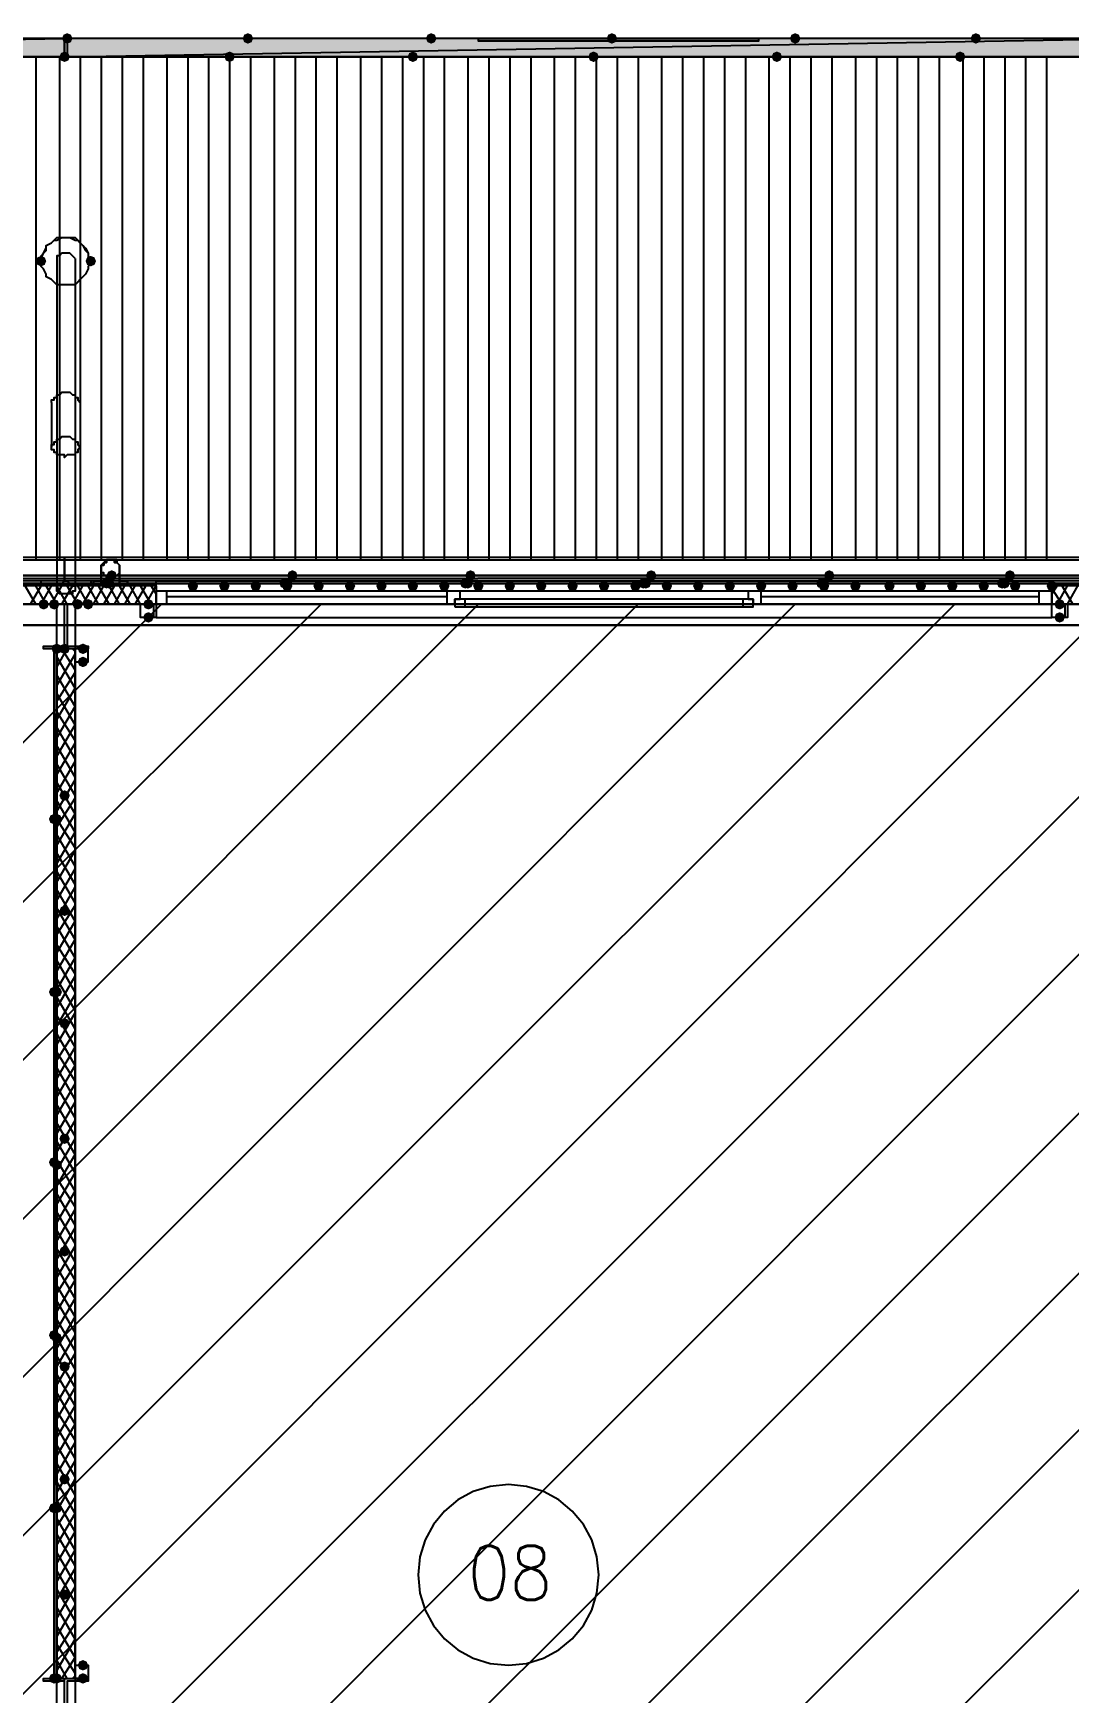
# Model space of a CAD drawing. Header units: millimetres. Extents: x 0 to 420, y 0 to 297.
# Drawn here: x 276.1 to 292.84, y 219.01 to 245.83 of the extents above; entities that cross this region are included whole.
import ezdxf

# ---------------------------------------------------------------- set-up
doc = ezdxf.new("R2010")
doc.units = ezdxf.units.MM
doc.layers.get('0').update_dxf_attribs({"linetype": 'CONTINUOUS'})
doc.styles.get("Standard").update_dxf_attribs({"font": 'STANDARD'})

msp = doc.modelspace()

# ---------------------------------------------------------------- hatches: boundary and pattern name
at = {"true_color": 0x000007}
h = msp.add_hatch(color=0, dxfattribs=at)
h.paths.add_polyline_path([(276.606, 245.448667), (259.249333, 245.448667), (276.606, 245.745)], flags=0)
h.paths.add_polyline_path([(259.249333, 245.448667), (276.606, 245.745), (259.249333, 245.745)], flags=0)
at = {"true_color": 0x0000fe}
for points in [[(276.733, 245.745), (276.708129, 245.685204), (276.648333, 245.660333), (276.588538, 245.685204), (276.563667, 245.745), (276.588537, 245.804796), (276.648333, 245.829667), (276.708129, 245.804796)], [(276.733, 245.745), (276.708129, 245.685204), (276.648333, 245.660333), (276.588538, 245.685204), (276.563667, 245.745), (276.588537, 245.804796), (276.648333, 245.829667), (276.708129, 245.804796)], [(279.654, 245.745), (279.629129, 245.685204), (279.569333, 245.660333), (279.509537, 245.685204), (279.484667, 245.745), (279.509537, 245.804796), (279.569333, 245.829667), (279.629129, 245.804796)], [(282.617333, 245.745), (282.592463, 245.685204), (282.532667, 245.660333), (282.472871, 245.685204), (282.448, 245.745), (282.472871, 245.804796), (282.532667, 245.829667), (282.592462, 245.804796)], [(285.538333, 245.745), (285.513462, 245.685204), (285.453667, 245.660333), (285.393871, 245.685204), (285.369, 245.745), (285.393871, 245.804796), (285.453667, 245.829667), (285.513462, 245.804796)], [(288.501667, 245.745), (288.476796, 245.685204), (288.417, 245.660333), (288.357204, 245.685204), (288.332333, 245.745), (288.357204, 245.804796), (288.417, 245.829667), (288.476796, 245.804796)], [(291.422667, 245.745), (291.397796, 245.685204), (291.338, 245.660333), (291.278204, 245.685204), (291.253333, 245.745), (291.278204, 245.804796), (291.338, 245.829667), (291.397796, 245.804796)], [(276.690667, 245.448667), (276.665796, 245.388871), (276.606, 245.364), (276.546204, 245.388871), (276.521333, 245.448667), (276.546204, 245.508462), (276.606, 245.533333), (276.665796, 245.508463)], [(279.357667, 245.448667), (279.332796, 245.388871), (279.273, 245.364), (279.213204, 245.388871), (279.188333, 245.448667), (279.213204, 245.508462), (279.273, 245.533333), (279.332796, 245.508463)], [(282.321, 245.448667), (282.296129, 245.388871), (282.236333, 245.364), (282.176537, 245.388871), (282.151667, 245.448667), (282.176537, 245.508462), (282.236333, 245.533333), (282.296129, 245.508463)], [(285.242, 245.448667), (285.217129, 245.388871), (285.157333, 245.364), (285.097538, 245.388871), (285.072667, 245.448667), (285.097537, 245.508462), (285.157333, 245.533333), (285.217129, 245.508463)], [(288.205333, 245.448667), (288.180462, 245.388871), (288.120667, 245.364), (288.060871, 245.388871), (288.036, 245.448667), (288.060871, 245.508462), (288.120667, 245.533333), (288.180462, 245.508463)], [(291.168667, 245.448667), (291.143796, 245.388871), (291.084, 245.364), (291.024204, 245.388871), (290.999333, 245.448667), (291.024204, 245.508462), (291.084, 245.533333), (291.143796, 245.508463)], [(277.452667, 237.066667), (277.427796, 237.006871), (277.368, 236.982), (277.308204, 237.006871), (277.283333, 237.066667), (277.308204, 237.126462), (277.368, 237.151333), (277.427796, 237.126463)], [(280.373667, 237.066667), (280.348796, 237.006871), (280.289, 236.982), (280.229204, 237.006871), (280.204333, 237.066667), (280.229204, 237.126462), (280.289, 237.151333), (280.348796, 237.126463)], [(283.252333, 237.066667), (283.227463, 237.006871), (283.167667, 236.982), (283.107871, 237.006871), (283.083, 237.066667), (283.107871, 237.126462), (283.167667, 237.151333), (283.227462, 237.126463)], [(286.173333, 237.066667), (286.148462, 237.006871), (286.088667, 236.982), (286.028871, 237.006871), (286.004, 237.066667), (286.028871, 237.126462), (286.088667, 237.151333), (286.148462, 237.126463)], [(289.052, 237.066667), (289.027129, 237.006871), (288.967333, 236.982), (288.907537, 237.006871), (288.882667, 237.066667), (288.907537, 237.126462), (288.967333, 237.151333), (289.027129, 237.126463)], [(291.973, 237.066667), (291.948129, 237.006871), (291.888333, 236.982), (291.828538, 237.006871), (291.803667, 237.066667), (291.828537, 237.126462), (291.888333, 237.151333), (291.948129, 237.126463)], [(277.368, 236.939667), (277.343129, 236.879871), (277.283333, 236.855), (277.223538, 236.879871), (277.198667, 236.939667), (277.223537, 236.999462), (277.283333, 237.024333), (277.343129, 236.999463)], [(277.410333, 236.939667), (277.385463, 236.879871), (277.325667, 236.855), (277.265871, 236.879871), (277.241, 236.939667), (277.265871, 236.999462), (277.325667, 237.024333), (277.385462, 236.999463)], [(277.410333, 236.939667), (277.385463, 236.879871), (277.325667, 236.855), (277.265871, 236.879871), (277.241, 236.939667), (277.265871, 236.999462), (277.325667, 237.024333), (277.385462, 236.999463)], [(280.246667, 236.939667), (280.221796, 236.879871), (280.162, 236.855), (280.102204, 236.879871), (280.077333, 236.939667), (280.102204, 236.999462), (280.162, 237.024333), (280.221796, 236.999463)], [(280.289, 236.939667), (280.264129, 236.879871), (280.204333, 236.855), (280.144538, 236.879871), (280.119667, 236.939667), (280.144537, 236.999462), (280.204333, 237.024333), (280.264129, 236.999463)], [(280.289, 236.939667), (280.264129, 236.879871), (280.204333, 236.855), (280.144538, 236.879871), (280.119667, 236.939667), (280.144537, 236.999462), (280.204333, 237.024333), (280.264129, 236.999463)], [(283.167667, 236.939667), (283.142796, 236.879871), (283.083, 236.855), (283.023204, 236.879871), (282.998333, 236.939667), (283.023204, 236.999462), (283.083, 237.024333), (283.142796, 236.999463)], [(283.21, 236.939667), (283.185129, 236.879871), (283.125333, 236.855), (283.065538, 236.879871), (283.040667, 236.939667), (283.065537, 236.999462), (283.125333, 237.024333), (283.185129, 236.999463)], [(283.21, 236.939667), (283.185129, 236.879871), (283.125333, 236.855), (283.065538, 236.879871), (283.040667, 236.939667), (283.065537, 236.999462), (283.125333, 237.024333), (283.185129, 236.999463)], [(286.046333, 236.939667), (286.021462, 236.879871), (285.961667, 236.855), (285.901871, 236.879871), (285.877, 236.939667), (285.901871, 236.999462), (285.961667, 237.024333), (286.021462, 236.999463)], [(286.088667, 236.939667), (286.063796, 236.879871), (286.004, 236.855), (285.944204, 236.879871), (285.919333, 236.939667), (285.944204, 236.999462), (286.004, 237.024333), (286.063796, 236.999463)], [(286.088667, 236.939667), (286.063796, 236.879871), (286.004, 236.855), (285.944204, 236.879871), (285.919333, 236.939667), (285.944204, 236.999462), (286.004, 237.024333), (286.063796, 236.999463)], [(288.925, 236.939667), (288.900129, 236.879871), (288.840333, 236.855), (288.780538, 236.879871), (288.755667, 236.939667), (288.780537, 236.999462), (288.840333, 237.024333), (288.900129, 236.999463)], [(288.967333, 236.939667), (288.942462, 236.879871), (288.882667, 236.855), (288.822871, 236.879871), (288.798, 236.939667), (288.822871, 236.999462), (288.882667, 237.024333), (288.942462, 236.999463)], [(288.967333, 236.939667), (288.942462, 236.879871), (288.882667, 236.855), (288.822871, 236.879871), (288.798, 236.939667), (288.822871, 236.999462), (288.882667, 237.024333), (288.942462, 236.999463)], [(291.846, 236.939667), (291.821129, 236.879871), (291.761333, 236.855), (291.701537, 236.879871), (291.676667, 236.939667), (291.701537, 236.999462), (291.761333, 237.024333), (291.821129, 236.999463)], [(291.888333, 236.939667), (291.863462, 236.879871), (291.803667, 236.855), (291.743871, 236.879871), (291.719, 236.939667), (291.743871, 236.999462), (291.803667, 237.024333), (291.863462, 236.999463)], [(291.888333, 236.939667), (291.863462, 236.879871), (291.803667, 236.855), (291.743871, 236.879871), (291.719, 236.939667), (291.743871, 236.999462), (291.803667, 237.024333), (291.863462, 236.999463)], [(276.563667, 235.881333), (276.538796, 235.821537), (276.479, 235.796667), (276.419204, 235.821537), (276.394333, 235.881333), (276.419204, 235.941129), (276.479, 235.966), (276.538796, 235.941129)], [(276.521333, 233.129667), (276.496463, 233.069871), (276.436667, 233.045), (276.376871, 233.069871), (276.352, 233.129667), (276.376871, 233.189462), (276.436667, 233.214333), (276.496462, 233.189463)], [(276.563667, 233.129667), (276.538796, 233.069871), (276.479, 233.045), (276.419204, 233.069871), (276.394333, 233.129667), (276.419204, 233.189462), (276.479, 233.214333), (276.538796, 233.189463)], [(276.521333, 230.335667), (276.496463, 230.275871), (276.436667, 230.251), (276.376871, 230.275871), (276.352, 230.335667), (276.376871, 230.395462), (276.436667, 230.420333), (276.496462, 230.395463)], [(276.563667, 230.335667), (276.538796, 230.275871), (276.479, 230.251), (276.419204, 230.275871), (276.394333, 230.335667), (276.419204, 230.395462), (276.479, 230.420333), (276.538796, 230.395463)], [(276.521333, 227.584), (276.496463, 227.524204), (276.436667, 227.499333), (276.376871, 227.524204), (276.352, 227.584), (276.376871, 227.643796), (276.436667, 227.668667), (276.496462, 227.643796)], [(276.563667, 227.541667), (276.538796, 227.481871), (276.479, 227.457), (276.419204, 227.481871), (276.394333, 227.541667), (276.419204, 227.601462), (276.479, 227.626333), (276.538796, 227.601463)], [(276.521333, 224.79), (276.496463, 224.730204), (276.436667, 224.705333), (276.376871, 224.730204), (276.352, 224.79), (276.376871, 224.849796), (276.436667, 224.874667), (276.496462, 224.849796)], [(276.563667, 224.747667), (276.538796, 224.687871), (276.479, 224.663), (276.419204, 224.687871), (276.394333, 224.747667), (276.419204, 224.807462), (276.479, 224.832333), (276.538796, 224.807463)], [(276.521333, 221.996), (276.496463, 221.936204), (276.436667, 221.911333), (276.376871, 221.936204), (276.352, 221.996), (276.376871, 222.055796), (276.436667, 222.080667), (276.496462, 222.055796)], [(276.563667, 221.996), (276.538796, 221.936204), (276.479, 221.911333), (276.419204, 221.936204), (276.394333, 221.996), (276.419204, 222.055796), (276.479, 222.080667), (276.538796, 222.055796)], [(276.521333, 219.244333), (276.496463, 219.184537), (276.436667, 219.159667), (276.376871, 219.184537), (276.352, 219.244333), (276.376871, 219.304129), (276.436667, 219.329), (276.496462, 219.304129)], [(276.521333, 219.244333), (276.496463, 219.184537), (276.436667, 219.159667), (276.376871, 219.184537), (276.352, 219.244333), (276.376871, 219.304129), (276.436667, 219.329), (276.496462, 219.304129)]]:
    msp.add_hatch(color=0, dxfattribs=at).paths.add_polyline_path(points, flags=0)
at = {"true_color": 0x000007}
h = msp.add_hatch(color=0, dxfattribs=at)
h.paths.add_polyline_path([(294.005, 245.448667), (276.648333, 245.448667), (294.005, 245.745)], flags=0)
h.paths.add_polyline_path([(276.648333, 245.448667), (294.005, 245.745), (276.648333, 245.745)], flags=0)
for points in [[(276.309667, 242.146667), (276.284796, 242.086871), (276.225, 242.062), (276.165204, 242.086871), (276.140333, 242.146667), (276.165204, 242.206462), (276.225, 242.231333), (276.284796, 242.206463)], [(277.114, 242.146667), (277.089129, 242.086871), (277.029333, 242.062), (276.969538, 242.086871), (276.944667, 242.146667), (276.969537, 242.206462), (277.029333, 242.231333), (277.089129, 242.206463)], [(278.765, 236.897333), (278.740129, 236.837537), (278.680333, 236.812667), (278.620538, 236.837537), (278.595667, 236.897333), (278.620537, 236.957129), (278.680333, 236.982), (278.740129, 236.957129)], [(279.273, 236.897333), (279.248129, 236.837537), (279.188333, 236.812667), (279.128537, 236.837537), (279.103667, 236.897333), (279.128537, 236.957129), (279.188333, 236.982), (279.248129, 236.957129)], [(279.781, 236.897333), (279.756129, 236.837537), (279.696333, 236.812667), (279.636538, 236.837537), (279.611667, 236.897333), (279.636537, 236.957129), (279.696333, 236.982), (279.756129, 236.957129)], [(280.289, 236.897333), (280.264129, 236.837537), (280.204333, 236.812667), (280.144538, 236.837537), (280.119667, 236.897333), (280.144537, 236.957129), (280.204333, 236.982), (280.264129, 236.957129)], [(280.797, 236.897333), (280.772129, 236.837537), (280.712333, 236.812667), (280.652537, 236.837537), (280.627667, 236.897333), (280.652537, 236.957129), (280.712333, 236.982), (280.772129, 236.957129)], [(281.305, 236.897333), (281.280129, 236.837537), (281.220333, 236.812667), (281.160538, 236.837537), (281.135667, 236.897333), (281.160537, 236.957129), (281.220333, 236.982), (281.280129, 236.957129)], [(281.813, 236.897333), (281.788129, 236.837537), (281.728333, 236.812667), (281.668537, 236.837537), (281.643667, 236.897333), (281.668537, 236.957129), (281.728333, 236.982), (281.788129, 236.957129)], [(282.321, 236.897333), (282.296129, 236.837537), (282.236333, 236.812667), (282.176537, 236.837537), (282.151667, 236.897333), (282.176537, 236.957129), (282.236333, 236.982), (282.296129, 236.957129)], [(282.829, 236.897333), (282.804129, 236.837537), (282.744333, 236.812667), (282.684538, 236.837537), (282.659667, 236.897333), (282.684537, 236.957129), (282.744333, 236.982), (282.804129, 236.957129)], [(283.379333, 236.897333), (283.354462, 236.837537), (283.294667, 236.812667), (283.234871, 236.837537), (283.21, 236.897333), (283.234871, 236.957129), (283.294667, 236.982), (283.354462, 236.957129)], [(283.887333, 236.897333), (283.862462, 236.837537), (283.802667, 236.812667), (283.742871, 236.837537), (283.718, 236.897333), (283.742871, 236.957129), (283.802667, 236.982), (283.862462, 236.957129)], [(284.395333, 236.897333), (284.370463, 236.837537), (284.310667, 236.812667), (284.250871, 236.837537), (284.226, 236.897333), (284.250871, 236.957129), (284.310667, 236.982), (284.370462, 236.957129)], [(284.903333, 236.897333), (284.878462, 236.837537), (284.818667, 236.812667), (284.758871, 236.837537), (284.734, 236.897333), (284.758871, 236.957129), (284.818667, 236.982), (284.878462, 236.957129)], [(285.411333, 236.897333), (285.386462, 236.837537), (285.326667, 236.812667), (285.266871, 236.837537), (285.242, 236.897333), (285.266871, 236.957129), (285.326667, 236.982), (285.386462, 236.957129)], [(285.919333, 236.897333), (285.894462, 236.837537), (285.834667, 236.812667), (285.774871, 236.837537), (285.75, 236.897333), (285.774871, 236.957129), (285.834667, 236.982), (285.894462, 236.957129)], [(286.427333, 236.897333), (286.402462, 236.837537), (286.342667, 236.812667), (286.282871, 236.837537), (286.258, 236.897333), (286.282871, 236.957129), (286.342667, 236.982), (286.402462, 236.957129)], [(286.935333, 236.897333), (286.910462, 236.837537), (286.850667, 236.812667), (286.790871, 236.837537), (286.766, 236.897333), (286.790871, 236.957129), (286.850667, 236.982), (286.910462, 236.957129)], [(287.443333, 236.897333), (287.418463, 236.837537), (287.358667, 236.812667), (287.298871, 236.837537), (287.274, 236.897333), (287.298871, 236.957129), (287.358667, 236.982), (287.418462, 236.957129)], [(287.951333, 236.897333), (287.926462, 236.837537), (287.866667, 236.812667), (287.806871, 236.837537), (287.782, 236.897333), (287.806871, 236.957129), (287.866667, 236.982), (287.926462, 236.957129)], [(288.459333, 236.897333), (288.434463, 236.837537), (288.374667, 236.812667), (288.314871, 236.837537), (288.29, 236.897333), (288.314871, 236.957129), (288.374667, 236.982), (288.434462, 236.957129)], [(288.967333, 236.897333), (288.942462, 236.837537), (288.882667, 236.812667), (288.822871, 236.837537), (288.798, 236.897333), (288.822871, 236.957129), (288.882667, 236.982), (288.942462, 236.957129)], [(289.475333, 236.897333), (289.450462, 236.837537), (289.390667, 236.812667), (289.330871, 236.837537), (289.306, 236.897333), (289.330871, 236.957129), (289.390667, 236.982), (289.450462, 236.957129)], [(290.025667, 236.897333), (290.000796, 236.837537), (289.941, 236.812667), (289.881204, 236.837537), (289.856333, 236.897333), (289.881204, 236.957129), (289.941, 236.982), (290.000796, 236.957129)], [(290.533667, 236.897333), (290.508796, 236.837537), (290.449, 236.812667), (290.389204, 236.837537), (290.364333, 236.897333), (290.389204, 236.957129), (290.449, 236.982), (290.508796, 236.957129)], [(291.041667, 236.897333), (291.016796, 236.837537), (290.957, 236.812667), (290.897204, 236.837537), (290.872333, 236.897333), (290.897204, 236.957129), (290.957, 236.982), (291.016796, 236.957129)], [(291.549667, 236.897333), (291.524796, 236.837537), (291.465, 236.812667), (291.405204, 236.837537), (291.380333, 236.897333), (291.405204, 236.957129), (291.465, 236.982), (291.524796, 236.957129)], [(292.057667, 236.897333), (292.032796, 236.837537), (291.973, 236.812667), (291.913204, 236.837537), (291.888333, 236.897333), (291.913204, 236.957129), (291.973, 236.982), (292.032796, 236.957129)], [(292.650333, 236.897333), (292.625463, 236.837537), (292.565667, 236.812667), (292.505871, 236.837537), (292.481, 236.897333), (292.505871, 236.957129), (292.565667, 236.982), (292.625462, 236.957129)], [(276.352, 236.601), (276.327129, 236.541204), (276.267333, 236.516333), (276.207538, 236.541204), (276.182667, 236.601), (276.207537, 236.660796), (276.267333, 236.685667), (276.327129, 236.660796)], [(276.521333, 236.601), (276.496463, 236.541204), (276.436667, 236.516333), (276.376871, 236.541204), (276.352, 236.601), (276.376871, 236.660796), (276.436667, 236.685667), (276.496462, 236.660796)], [(276.902333, 236.601), (276.877462, 236.541204), (276.817667, 236.516333), (276.757871, 236.541204), (276.733, 236.601), (276.757871, 236.660796), (276.817667, 236.685667), (276.877462, 236.660796)], [(277.071667, 236.601), (277.046796, 236.541204), (276.987, 236.516333), (276.927204, 236.541204), (276.902333, 236.601), (276.927204, 236.660796), (276.987, 236.685667), (277.046796, 236.660796)], [(278.045333, 236.601), (278.020463, 236.541204), (277.960667, 236.516333), (277.900871, 236.541204), (277.876, 236.601), (277.900871, 236.660796), (277.960667, 236.685667), (278.020462, 236.660796)], [(292.777333, 236.601), (292.752462, 236.541204), (292.692667, 236.516333), (292.632871, 236.541204), (292.608, 236.601), (292.632871, 236.660796), (292.692667, 236.685667), (292.752462, 236.660796)], [(278.045333, 236.389333), (278.020463, 236.329537), (277.960667, 236.304667), (277.900871, 236.329537), (277.876, 236.389333), (277.900871, 236.449129), (277.960667, 236.474), (278.020462, 236.449129)], [(292.777333, 236.389333), (292.752462, 236.329537), (292.692667, 236.304667), (292.632871, 236.329537), (292.608, 236.389333), (292.632871, 236.449129), (292.692667, 236.474), (292.752462, 236.449129)], [(276.563667, 235.881333), (276.538796, 235.821537), (276.479, 235.796667), (276.419204, 235.821537), (276.394333, 235.881333), (276.419204, 235.941129), (276.479, 235.966), (276.538796, 235.941129)], [(276.690667, 235.881333), (276.665796, 235.821537), (276.606, 235.796667), (276.546204, 235.821537), (276.521333, 235.881333), (276.546204, 235.941129), (276.606, 235.966), (276.665796, 235.941129)], [(276.987, 235.881333), (276.962129, 235.821537), (276.902333, 235.796667), (276.842538, 235.821537), (276.817667, 235.881333), (276.842537, 235.941129), (276.902333, 235.966), (276.962129, 235.941129)], [(276.987, 235.669667), (276.962129, 235.609871), (276.902333, 235.585), (276.842538, 235.609871), (276.817667, 235.669667), (276.842537, 235.729462), (276.902333, 235.754333), (276.962129, 235.729463)], [(276.690667, 233.510667), (276.665796, 233.450871), (276.606, 233.426), (276.546204, 233.450871), (276.521333, 233.510667), (276.546204, 233.570462), (276.606, 233.595333), (276.665796, 233.570463)], [(276.690667, 231.648), (276.665796, 231.588204), (276.606, 231.563333), (276.546204, 231.588204), (276.521333, 231.648), (276.546204, 231.707796), (276.606, 231.732667), (276.665796, 231.707796)], [(276.690667, 229.827667), (276.665796, 229.767871), (276.606, 229.743), (276.546204, 229.767871), (276.521333, 229.827667), (276.546204, 229.887462), (276.606, 229.912333), (276.665796, 229.887463)], [(276.690667, 227.965), (276.665796, 227.905204), (276.606, 227.880333), (276.546204, 227.905204), (276.521333, 227.965), (276.546204, 228.024796), (276.606, 228.049667), (276.665796, 228.024796)], [(276.690667, 226.144667), (276.665796, 226.084871), (276.606, 226.06), (276.546204, 226.084871), (276.521333, 226.144667), (276.546204, 226.204462), (276.606, 226.229333), (276.665796, 226.204463)], [(276.690667, 224.282), (276.665796, 224.222204), (276.606, 224.197333), (276.546204, 224.222204), (276.521333, 224.282), (276.546204, 224.341796), (276.606, 224.366667), (276.665796, 224.341796)], [(276.690667, 222.461667), (276.665796, 222.401871), (276.606, 222.377), (276.546204, 222.401871), (276.521333, 222.461667), (276.546204, 222.521462), (276.606, 222.546333), (276.665796, 222.521463)], [(276.690667, 220.599), (276.665796, 220.539204), (276.606, 220.514333), (276.546204, 220.539204), (276.521333, 220.599), (276.546204, 220.658796), (276.606, 220.683667), (276.665796, 220.658796)], [(276.987, 219.456), (276.962129, 219.396204), (276.902333, 219.371333), (276.842538, 219.396204), (276.817667, 219.456), (276.842537, 219.515796), (276.902333, 219.540667), (276.962129, 219.515796)], [(276.563667, 219.244333), (276.538796, 219.184537), (276.479, 219.159667), (276.419204, 219.184537), (276.394333, 219.244333), (276.419204, 219.304129), (276.479, 219.329), (276.538796, 219.304129)], [(276.987, 219.244333), (276.962129, 219.184537), (276.902333, 219.159667), (276.842538, 219.184537), (276.817667, 219.244333), (276.842537, 219.304129), (276.902333, 219.329), (276.962129, 219.304129)]]:
    msp.add_hatch(color=0, dxfattribs=at).paths.add_polyline_path(points, flags=0)
h = msp.add_hatch(color=0, dxfattribs=at)
h.paths.add_polyline_path([(119.507, 237.066667), (381.550333, 237.066667), (119.507, 236.939667)], flags=0)
h.paths.add_polyline_path([(381.550333, 237.066667), (119.507, 236.939667), (381.550333, 236.939667)], flags=0)
h = msp.add_hatch(color=0, dxfattribs=at)
h.paths.add_polyline_path([(276.479, 235.881333), (276.436667, 235.881333), (276.479, 219.244333)], flags=0)
h.paths.add_polyline_path([(276.436667, 235.881333), (276.479, 219.244333), (276.436667, 219.244333)], flags=0)

# ---------------------------------------------------------------- linework, layer by layer
at = {"color": 0, "true_color": 0x000007}
for points in [[(276.606, 245.745), (259.249333, 245.745)], [(294.005, 245.745), (276.648333, 245.745)], [(283.294667, 245.702667), (283.294667, 245.745), (287.824333, 245.745)], [(276.225, 242.146667), (276.225, 242.231333), (276.267333, 242.273667), (276.309667, 242.358333), (276.309667, 242.400667), (276.394333, 242.443), (276.436667, 242.485333), (276.479, 242.527667), (276.563667, 242.527667), (276.606, 242.527667), (276.690667, 242.527667), (276.775333, 242.527667), (276.817667, 242.485333), (276.86, 242.443), (276.902333, 242.400667), (276.944667, 242.358333), (276.987, 242.273667), (276.987, 242.231333), (277.029333, 242.146667)], [(276.775333, 242.189), (276.733, 242.231333), (276.690667, 242.273667), (276.648333, 242.273667), (276.606, 242.273667), (276.563667, 242.273667), (276.521333, 242.231333), (276.479, 242.231333), (276.479, 242.189)], [(276.479, 242.189), (276.479, 236.855)], [(276.775333, 242.189), (276.775333, 236.855)], [(276.394333, 239.860667), (276.394333, 239.903), (276.436667, 239.903), (276.436667, 239.945333), (276.479, 239.945333), (276.479, 239.987667), (276.521333, 239.987667), (276.563667, 240.03), (276.606, 240.03), (276.648333, 240.03), (276.690667, 240.03), (276.733, 239.987667), (276.775333, 239.987667), (276.775333, 239.945333), (276.817667, 239.945333), (276.817667, 239.903), (276.86, 239.860667)], [(276.394333, 239.860667), (276.394333, 239.141)], [(276.86, 239.860667), (276.86, 239.141)], [(119.507, 236.939667), (381.550333, 236.939667), (119.507, 236.939667), (381.550333, 236.939667)], [(119.507, 236.939667), (381.550333, 236.939667)], [(119.507, 236.939667), (381.550333, 236.939667)], [(278.087667, 236.897333), (275.166667, 236.897333)], [(276.140333, 236.601), (275.971, 236.897333)], [(276.055667, 236.601), (276.225, 236.897333)], [(276.309667, 236.601), (276.140333, 236.897333)], [(277.029333, 236.982), (276.987, 236.982), (276.944667, 236.982), (276.902333, 236.982), (276.86, 236.982), (276.817667, 236.982), (276.775333, 236.982), (276.690667, 236.982), (276.606, 236.982), (276.563667, 236.982), (276.479, 236.982), (276.436667, 236.982), (276.394333, 236.982), (276.309667, 236.982), (276.267333, 236.982), (276.225, 236.982)], [(277.029333, 236.982), (277.029333, 236.897333), (276.987, 236.897333), (276.944667, 236.897333), (276.902333, 236.897333), (276.86, 236.897333), (276.817667, 236.897333), (276.775333, 236.897333), (276.690667, 236.897333), (276.606, 236.897333), (276.563667, 236.897333), (276.479, 236.897333), (276.436667, 236.897333), (276.394333, 236.897333), (276.309667, 236.897333), (276.267333, 236.897333), (276.225, 236.897333), (276.225, 236.982)], [(276.225, 236.601), (276.394333, 236.897333)], [(276.479, 236.601), (276.309667, 236.897333)], [(276.394333, 236.601), (276.563667, 236.897333)], [(276.648333, 236.601), (276.479, 236.897333)], [(276.563667, 236.601), (276.733, 236.897333)], [(276.817667, 236.601), (276.648333, 236.897333)], [(276.733, 236.601), (276.902333, 236.897333)], [(276.987, 236.601), (276.817667, 236.897333)], [(276.902333, 236.601), (277.071667, 236.897333)], [(277.156333, 236.601), (276.987, 236.897333)], [(277.071667, 236.601), (277.241, 236.897333)], [(277.325667, 236.601), (277.156333, 236.897333)], [(277.241, 236.601), (277.410333, 236.897333)], [(277.495, 236.601), (277.325667, 236.897333)], [(277.410333, 236.601), (277.579667, 236.897333)], [(277.664333, 236.601), (277.495, 236.897333)], [(277.579667, 236.601), (277.749, 236.897333)], [(277.833667, 236.601), (277.664333, 236.897333)], [(277.749, 236.601), (277.918333, 236.897333)], [(278.003, 236.601), (277.833667, 236.897333)], [(277.918333, 236.601), (278.087667, 236.897333)], [(278.087667, 236.770333), (278.003, 236.897333)], [(278.087667, 236.897333), (278.087667, 236.982), (292.565667, 236.982), (292.565667, 236.897333)], [(278.087667, 236.897333), (278.087667, 236.812667), (278.087667, 236.601)], [(278.087667, 236.897333), (278.087667, 236.812667)], [(278.087667, 236.601), (278.257, 236.601), (278.257, 236.812667), (278.087667, 236.812667)], [(282.786667, 236.812667), (278.257, 236.812667)], [(282.871333, 236.812667), (282.786667, 236.812667), (282.786667, 236.601), (282.871333, 236.601)], [(282.871333, 236.601), (282.913667, 236.601), (282.913667, 236.685667), (282.998333, 236.685667), (282.998333, 236.812667), (282.871333, 236.812667)], [(287.655, 236.812667), (282.998333, 236.812667)], [(287.739667, 236.812667), (287.655, 236.812667), (287.655, 236.685667), (287.739667, 236.685667), (287.739667, 236.601)], [(287.739667, 236.601), (287.866667, 236.601), (287.866667, 236.812667), (287.739667, 236.812667)], [(292.354, 236.812667), (287.866667, 236.812667)], [(292.565667, 236.812667), (292.354, 236.812667), (292.354, 236.601), (292.565667, 236.601)], [(292.565667, 236.770333), (292.650333, 236.897333)], [(292.565667, 236.897333), (292.565667, 236.812667), (292.565667, 236.601)], [(292.565667, 236.897333), (292.565667, 236.812667)], [(295.486667, 236.897333), (292.565667, 236.897333)], [(292.735, 236.601), (292.565667, 236.855)], [(292.650333, 236.601), (292.819667, 236.897333)], [(292.904333, 236.601), (292.735, 236.897333)], [(292.819667, 236.601), (292.989, 236.897333)], [(275.166667, 236.601), (278.087667, 236.601)], [(276.606, 235.881333), (276.606, 236.601)], [(285.326667, 236.601), (278.087667, 236.601), (278.087667, 236.516333)], [(285.326667, 236.601), (278.087667, 236.601), (278.087667, 236.516333)], [(278.087667, 236.601), (292.565667, 236.601)], [(278.257, 236.728), (282.786667, 236.728)], [(278.257, 236.601), (282.786667, 236.601)], [(287.570333, 236.685667), (283.083, 236.685667)], [(283.083, 236.601), (287.570333, 236.601)], [(283.083, 236.558667), (287.570333, 236.558667)], [(283.083, 236.558667), (287.570333, 236.558667)], [(292.565667, 236.516333), (292.565667, 236.601), (285.326667, 236.601)], [(292.565667, 236.516333), (292.565667, 236.601), (285.326667, 236.601)], [(287.866667, 236.728), (292.354, 236.728)], [(287.866667, 236.601), (292.354, 236.601)], [(292.565667, 236.601), (295.486667, 236.601)], [(278.087667, 236.516333), (278.087667, 236.389333), (285.326667, 236.389333)], [(278.087667, 236.516333), (278.087667, 236.389333), (285.326667, 236.389333)], [(285.326667, 236.389333), (292.565667, 236.389333), (292.565667, 236.516333)], [(285.326667, 236.389333), (292.565667, 236.389333), (292.565667, 236.516333)], [(276.267333, 235.881333), (276.267333, 235.923667)], [(276.436667, 235.881333), (276.436667, 235.923667)], [(276.436667, 219.244333), (276.436667, 235.881333), (276.479, 219.244333), (276.479, 235.881333)], [(276.479, 235.585), (276.648333, 235.881333)], [(276.479, 235.288667), (276.775333, 235.796667)], [(276.775333, 235.246333), (276.479, 235.754333)], [(276.775333, 235.542667), (276.563667, 235.881333)], [(276.775333, 235.839), (276.733, 235.881333)], [(276.817667, 235.881333), (276.817667, 235.923667)], [(276.987, 235.881333), (276.987, 235.923667)], [(276.479, 235.034667), (276.775333, 235.500333)], [(276.775333, 234.95), (276.479, 235.458)], [(276.479, 234.738333), (276.775333, 235.246333)], [(276.775333, 234.653667), (276.479, 235.161667)], [(276.479, 234.442), (276.775333, 234.95)], [(276.775333, 234.399667), (276.479, 234.865333)], [(276.479, 234.145667), (276.775333, 234.653667)], [(276.775333, 234.103333), (276.479, 234.611333)], [(276.479, 233.849333), (276.775333, 234.357333)], [(276.775333, 233.807), (276.479, 234.315)], [(276.479, 233.553), (276.775333, 234.061)], [(276.775333, 233.510667), (276.479, 234.018667)], [(276.479, 233.256667), (276.775333, 233.764667)], [(276.775333, 233.214333), (276.479, 233.722333)], [(276.479, 233.002667), (276.775333, 233.468333)], [(276.775333, 232.918), (276.479, 233.426)], [(276.479, 232.706333), (276.775333, 233.214333)], [(276.775333, 232.664), (276.479, 233.129667)], [(276.479, 232.41), (276.775333, 232.918)], [(276.775333, 232.367667), (276.479, 232.875667)], [(276.479, 232.113667), (276.775333, 232.621667)], [(276.775333, 232.071333), (276.479, 232.579333)], [(276.479, 231.817333), (276.775333, 232.325333)], [(276.775333, 231.775), (276.479, 232.283)], [(276.479, 231.521), (276.775333, 232.029)], [(276.775333, 231.478667), (276.479, 231.986667)], [(276.479, 231.267), (276.775333, 231.732667)], [(276.775333, 231.182333), (276.479, 231.690333)], [(276.479, 230.970667), (276.775333, 231.478667)], [(276.775333, 230.886), (276.479, 231.394)], [(276.479, 230.674333), (276.775333, 231.182333)], [(276.775333, 230.632), (276.479, 231.097667)], [(276.479, 230.378), (276.775333, 230.886)], [(276.775333, 230.335667), (276.479, 230.843667)], [(276.479, 230.081667), (276.775333, 230.589667)], [(276.775333, 230.039333), (276.479, 230.547333)], [(276.479, 229.785333), (276.775333, 230.293333)], [(276.775333, 229.743), (276.479, 230.251)], [(276.479, 229.489), (276.775333, 229.997)], [(276.775333, 229.446667), (276.479, 229.954667)], [(276.479, 229.235), (276.775333, 229.700667)], [(276.775333, 229.150333), (276.479, 229.658333)], [(276.479, 228.938667), (276.775333, 229.446667)], [(276.775333, 228.896333), (276.479, 229.362)], [(276.479, 228.642333), (276.775333, 229.150333)], [(276.775333, 228.6), (276.479, 229.108)], [(276.479, 228.346), (276.775333, 228.854)], [(276.775333, 228.303667), (276.479, 228.811667)], [(276.479, 228.049667), (276.775333, 228.557667)], [(276.775333, 228.007333), (276.479, 228.515333)], [(276.479, 227.753333), (276.775333, 228.261333)], [(276.775333, 227.711), (276.479, 228.219)], [(276.479, 227.457), (276.775333, 227.965)], [(276.775333, 227.414667), (276.479, 227.922667)], [(276.479, 227.203), (276.775333, 227.711)], [(276.775333, 227.118333), (276.479, 227.626333)], [(276.479, 226.906667), (276.775333, 227.414667)], [(276.775333, 226.864333), (276.479, 227.33)], [(276.479, 226.610333), (276.775333, 227.118333)], [(276.775333, 226.568), (276.479, 227.076)], [(276.479, 226.314), (276.775333, 226.822)], [(276.775333, 226.271667), (276.479, 226.779667)], [(276.479, 226.017667), (276.775333, 226.525667)], [(276.775333, 225.975333), (276.479, 226.483333)], [(276.479, 225.721333), (276.775333, 226.229333)], [(276.775333, 225.679), (276.479, 226.187)], [(276.479, 225.467333), (276.775333, 225.933)], [(276.775333, 225.382667), (276.479, 225.890667)], [(276.479, 225.171), (276.775333, 225.679)], [(276.775333, 225.086333), (276.479, 225.594333)], [(276.479, 224.874667), (276.775333, 225.382667)], [(276.775333, 224.832333), (276.479, 225.340333)], [(276.479, 224.578333), (276.775333, 225.086333)], [(276.775333, 224.536), (276.479, 225.044)], [(276.479, 224.282), (276.775333, 224.79)], [(276.775333, 224.239667), (276.479, 224.747667)], [(276.479, 223.985667), (276.775333, 224.493667)], [(276.775333, 223.943333), (276.479, 224.451333)], [(276.479, 223.689333), (276.775333, 224.197333)], [(276.775333, 223.647), (276.479, 224.155)], [(276.479, 223.435333), (276.775333, 223.943333)], [(276.775333, 223.350667), (276.479, 223.858667)], [(276.479, 223.139), (276.775333, 223.647)], [(276.775333, 223.096667), (276.479, 223.562333)], [(276.479, 222.842667), (276.775333, 223.350667)], [(276.775333, 222.800333), (276.479, 223.308333)], [(276.479, 222.546333), (276.775333, 223.054333)], [(276.775333, 222.504), (276.479, 223.012)], [(276.479, 222.25), (276.775333, 222.758)], [(276.775333, 222.207667), (276.479, 222.715667)], [(276.479, 221.953667), (276.775333, 222.461667)], [(276.775333, 221.911333), (276.479, 222.419333)], [(285.242, 220.9165), (285.212328, 221.210844), (285.127228, 221.484996), (284.992572, 221.733083), (284.814232, 221.949232), (284.598083, 222.127572), (284.349996, 222.262228), (284.075844, 222.347328), (283.7815, 222.377), (283.487156, 222.347328), (283.213004, 222.262228), (282.964917, 222.127572), (282.748768, 221.949232), (282.570428, 221.733083), (282.435772, 221.484996), (282.350672, 221.210844), (282.321, 220.9165)], [(276.479, 221.699667), (276.775333, 222.165333)], [(276.775333, 221.615), (276.479, 222.123)], [(276.479, 221.403333), (276.775333, 221.911333)], [(276.775333, 221.318667), (276.479, 221.826667)], [(276.479, 221.107), (276.775333, 221.615)], [(276.775333, 221.064667), (276.479, 221.572667)], [(276.479, 220.810667), (276.775333, 221.318667)], [(276.775333, 220.768333), (276.479, 221.276333)], [(276.479, 220.514333), (276.775333, 221.022333)], [(276.775333, 220.472), (276.479, 220.98)], [(276.479, 220.218), (276.775333, 220.726)], [(282.321, 220.9165), (282.350672, 220.622156), (282.435772, 220.348004), (282.570428, 220.099917), (282.748768, 219.883768), (282.964917, 219.705428), (283.213004, 219.570772), (283.487156, 219.485672), (283.7815, 219.456), (284.075844, 219.485672), (284.349996, 219.570772), (284.598083, 219.705428), (284.814232, 219.883768), (284.992572, 220.099917), (285.127228, 220.348004), (285.212328, 220.622156), (285.242, 220.9165)], [(276.775333, 220.175667), (276.479, 220.683667)], [(276.479, 219.921667), (276.775333, 220.429667)], [(276.775333, 219.879333), (276.479, 220.387333)], [(276.479, 219.667667), (276.775333, 220.133333)], [(276.775333, 219.583), (276.479, 220.091)], [(276.479, 219.371333), (276.775333, 219.879333)], [(276.775333, 219.329), (276.479, 219.794667)], [(276.648333, 219.244333), (276.479, 219.540667)], [(276.563667, 219.244333), (276.775333, 219.583)], [(276.267333, 219.202), (276.267333, 219.244333)], [(276.436667, 219.202), (276.436667, 219.244333)], [(276.606, 218.482333), (276.606, 219.244333)], [(276.733, 219.244333), (276.775333, 219.286667)], [(276.817667, 219.202), (276.817667, 219.244333)], [(276.987, 219.202), (276.987, 219.244333)]]:
    msp.add_lwpolyline(points, dxfattribs=at)
for points in [[(276.606, 245.448667), (259.249333, 245.448667), (276.606, 245.745)], [(259.249333, 245.448667), (276.606, 245.745), (259.249333, 245.745)], [(276.606, 245.745), (259.249333, 245.745), (259.249333, 245.448667), (276.606, 245.448667)], [(294.005, 245.448667), (276.648333, 245.448667), (294.005, 245.745)], [(276.648333, 245.448667), (294.005, 245.745), (276.648333, 245.745)], [(363.558667, 245.745), (363.558667, 245.448667), (346.202, 245.448667), (346.202, 245.745), (346.202, 245.448667), (328.803, 245.448667), (328.803, 245.745), (328.803, 245.448667), (311.404, 245.448667), (311.404, 245.745), (311.404, 245.448667), (294.005, 245.448667), (294.005, 245.745), (276.648333, 245.745), (276.648333, 245.448667), (294.005, 245.448667), (294.005, 245.745), (311.404, 245.745), (328.803, 245.745), (346.202, 245.745)], [(287.824333, 245.745), (287.824333, 245.702667), (283.294667, 245.702667), (283.294667, 245.745)], [(381.550333, 244.898333), (381.550333, 245.448667), (119.507, 245.448667), (119.507, 244.898333), (119.507, 237.871), (119.507, 237.320667), (381.550333, 237.320667), (381.550333, 237.871)], [(276.690667, 241.765667), (276.606, 241.765667), (276.563667, 241.765667), (276.479, 241.765667), (276.436667, 241.808), (276.394333, 241.850333), (276.309667, 241.892667), (276.309667, 241.935), (276.267333, 242.019667), (276.225, 242.062), (276.225, 242.146667), (276.225, 242.189), (276.267333, 242.273667), (276.309667, 242.316), (276.309667, 242.400667), (276.394333, 242.443), (276.436667, 242.485333), (276.479, 242.485333), (276.563667, 242.527667), (276.606, 242.527667), (276.690667, 242.527667), (276.775333, 242.485333), (276.817667, 242.485333), (276.86, 242.443), (276.902333, 242.400667), (276.944667, 242.316), (276.987, 242.273667), (276.987, 242.189), (277.029333, 242.146667), (276.987, 242.062), (276.987, 242.019667), (276.944667, 241.935), (276.902333, 241.892667), (276.86, 241.850333), (276.817667, 241.808), (276.775333, 241.765667)], [(276.648333, 239.014), (276.606, 238.971667), (276.606, 239.014), (276.563667, 239.014), (276.521333, 239.014), (276.479, 239.014), (276.479, 239.056333), (276.436667, 239.056333), (276.436667, 239.098667), (276.394333, 239.098667), (276.394333, 239.141), (276.394333, 239.183333), (276.436667, 239.183333), (276.436667, 239.225667), (276.479, 239.225667), (276.479, 239.268), (276.521333, 239.268), (276.563667, 239.310333), (276.606, 239.310333), (276.648333, 239.310333), (276.690667, 239.310333), (276.733, 239.268), (276.775333, 239.268), (276.775333, 239.225667), (276.817667, 239.225667), (276.817667, 239.183333), (276.86, 239.141), (276.817667, 239.098667), (276.817667, 239.056333), (276.775333, 239.056333), (276.775333, 239.014), (276.733, 239.014), (276.690667, 239.014)], [(276.606, 236.982), (259.249333, 236.982), (259.249333, 237.363), (276.606, 237.363)], [(294.005, 236.982), (276.606, 236.982), (276.606, 237.363), (294.005, 237.363)], [(277.071667, 236.939667), (277.071667, 236.982), (277.198667, 236.982), (277.198667, 237.193667), (277.198667, 237.236), (277.241, 237.278333), (277.283333, 237.320667), (277.325667, 237.320667), (277.368, 237.320667), (277.410333, 237.320667), (277.452667, 237.320667), (277.452667, 237.278333), (277.495, 237.236), (277.495, 237.193667), (277.495, 236.982), (277.622, 236.982), (277.622, 236.939667), (277.495, 236.939667), (277.495, 237.193667), (277.495, 237.236), (277.452667, 237.278333), (277.410333, 237.278333), (277.410333, 237.320667), (277.368, 237.320667), (277.325667, 237.320667), (277.283333, 237.320667), (277.283333, 237.278333), (277.241, 237.278333), (277.241, 237.236), (277.198667, 237.236), (277.198667, 237.193667), (277.198667, 236.939667), (277.071667, 236.939667), (277.071667, 236.982), (277.198667, 236.982), (277.198667, 237.193667), (277.198667, 237.236), (277.241, 237.278333), (277.283333, 237.320667), (277.325667, 237.320667), (277.368, 237.320667), (277.410333, 237.320667), (277.452667, 237.320667), (277.452667, 237.278333), (277.495, 237.236), (277.495, 237.193667), (277.495, 236.982), (277.622, 236.982), (277.622, 236.939667), (277.495, 236.939667), (277.495, 237.193667), (277.495, 237.236), (277.452667, 237.278333), (277.410333, 237.278333), (277.410333, 237.320667), (277.368, 237.320667), (277.325667, 237.320667), (277.283333, 237.320667), (277.283333, 237.278333), (277.241, 237.278333), (277.241, 237.236), (277.198667, 237.236), (277.198667, 237.193667), (277.198667, 236.939667), (277.071667, 236.939667), (277.198667, 236.939667), (277.198667, 237.193667), (277.198667, 237.236), (277.241, 237.236), (277.241, 237.278333), (277.283333, 237.278333), (277.283333, 237.320667), (277.325667, 237.320667), (277.368, 237.320667), (277.410333, 237.320667), (277.410333, 237.278333), (277.452667, 237.278333), (277.495, 237.236), (277.495, 237.193667), (277.495, 236.939667), (277.622, 236.939667), (277.622, 236.982), (277.495, 236.982), (277.495, 237.193667), (277.495, 237.236), (277.452667, 237.278333), (277.452667, 237.320667), (277.410333, 237.320667), (277.368, 237.320667), (277.325667, 237.320667), (277.283333, 237.320667), (277.241, 237.278333), (277.198667, 237.236), (277.198667, 237.193667), (277.198667, 236.982), (277.071667, 236.982)], [(277.495, 237.193667), (277.495, 237.151333), (277.495, 237.109), (277.452667, 237.066667), (277.410333, 237.066667), (277.410333, 237.024333), (277.368, 237.024333), (277.325667, 237.024333), (277.283333, 237.024333), (277.283333, 237.066667), (277.241, 237.066667), (277.241, 237.109), (277.198667, 237.109), (277.198667, 237.151333), (277.198667, 237.193667), (277.198667, 237.236), (277.241, 237.236), (277.241, 237.278333), (277.283333, 237.278333), (277.283333, 237.320667), (277.325667, 237.320667), (277.368, 237.320667), (277.410333, 237.320667), (277.410333, 237.278333), (277.452667, 237.278333), (277.495, 237.236)], [(277.198667, 237.193667), (277.198667, 237.236), (277.241, 237.236), (277.241, 237.278333), (277.283333, 237.278333), (277.283333, 237.320667), (277.325667, 237.320667), (277.368, 237.320667), (277.410333, 237.320667), (277.410333, 237.278333), (277.452667, 237.278333), (277.495, 237.236), (277.495, 237.193667), (277.495, 237.151333), (277.495, 237.109), (277.452667, 237.066667), (277.410333, 237.066667), (277.410333, 237.024333), (277.368, 237.024333), (277.325667, 237.024333), (277.283333, 237.024333), (277.283333, 237.066667), (277.241, 237.066667), (277.241, 237.109), (277.198667, 237.109), (277.198667, 237.151333)], [(119.507, 237.066667), (381.550333, 237.066667), (119.507, 236.939667)], [(381.550333, 237.066667), (119.507, 236.939667), (381.550333, 236.939667)], [(119.507, 237.066667), (119.507, 236.939667), (381.550333, 236.939667), (381.550333, 237.066667)], [(276.648333, 236.770333), (276.606, 236.770333), (276.563667, 236.770333), (276.521333, 236.770333), (276.521333, 236.812667), (276.479, 236.812667), (276.479, 236.855), (276.479, 236.897333), (276.521333, 236.939667), (276.563667, 236.939667), (276.606, 236.982), (276.648333, 236.982), (276.690667, 236.939667), (276.733, 236.939667), (276.733, 236.897333), (276.775333, 236.897333), (276.775333, 236.855), (276.775333, 236.812667), (276.733, 236.812667), (276.733, 236.770333), (276.690667, 236.770333)], [(278.087667, 236.601), (278.087667, 236.812667)], [(292.565667, 236.601), (292.565667, 236.812667)], [(392.938, 236.601), (258.868333, 236.601), (258.868333, 205.613), (242.189, 205.613), (242.189, 236.601), (108.161667, 236.601), (108.161667, 119.972667), (242.189, 119.972667), (242.189, 150.960667), (258.868333, 150.960667), (258.868333, 119.972667), (392.938, 119.972667)], [(276.987, 235.881333), (276.267333, 235.881333), (276.267333, 235.923667), (276.606, 235.923667), (276.606, 236.601), (276.267333, 236.601), (276.987, 236.601), (276.648333, 236.601), (276.648333, 235.923667), (276.987, 235.923667)], [(277.833667, 236.601), (278.045333, 236.601), (278.045333, 236.389333), (277.833667, 236.389333), (277.833667, 236.601), (278.087667, 236.601), (278.087667, 236.389333), (277.833667, 236.389333)], [(282.913667, 236.558667), (283.083, 236.558667), (283.083, 236.685667), (282.913667, 236.685667)], [(287.739667, 236.685667), (287.570333, 236.685667), (287.570333, 236.558667), (287.739667, 236.558667)], [(292.565667, 236.601), (292.777333, 236.601), (292.777333, 236.389333), (292.565667, 236.389333), (292.565667, 236.601), (292.819667, 236.601), (292.819667, 236.389333), (292.565667, 236.389333)], [(242.189, 236.262333), (242.189, 205.613), (258.868333, 205.613), (258.868333, 236.262333), (392.557, 236.262333), (392.557, 120.311333), (258.868333, 120.311333), (258.868333, 150.960667), (242.189, 150.960667), (242.189, 120.311333), (108.500333, 120.311333), (108.500333, 236.262333)], [(276.479, 235.881333), (276.436667, 235.881333), (276.479, 219.244333)], [(276.436667, 235.881333), (276.479, 219.244333), (276.436667, 219.244333)], [(276.436667, 235.881333), (276.436667, 219.244333), (276.479, 219.244333), (276.479, 235.881333)], [(276.436667, 235.881333), (276.436667, 219.244333), (276.479, 219.244333), (276.479, 235.881333)], [(276.775333, 219.244333), (276.775333, 235.881333), (276.479, 235.881333), (276.479, 219.244333)], [(276.987, 235.881333), (276.775333, 235.881333), (276.775333, 235.669667), (276.987, 235.669667), (276.987, 235.881333), (276.775333, 235.881333), (276.775333, 235.669667), (276.987, 235.669667)], [(276.987, 219.244333), (276.775333, 219.244333), (276.775333, 219.456), (276.987, 219.456), (276.987, 219.244333), (276.775333, 219.244333), (276.775333, 219.456), (276.987, 219.456)], [(276.987, 218.482333), (276.267333, 218.482333), (276.267333, 218.524667), (276.606, 218.524667), (276.606, 219.202), (276.267333, 219.202), (276.267333, 219.244333), (276.987, 219.244333), (276.987, 219.202), (276.648333, 219.202), (276.648333, 218.524667), (276.987, 218.524667)]]:
    msp.add_lwpolyline(points, close=True, dxfattribs=at)
at = {"color": 0, "true_color": 0x0000fd}
for points in [[(276.140333, 245.448667), (276.140333, 237.320667)], [(276.521333, 245.448667), (276.521333, 237.320667)], [(276.86, 245.448667), (276.86, 237.320667)], [(277.198667, 245.448667), (277.198667, 237.320667)], [(277.537333, 245.448667), (277.537333, 237.320667)], [(277.876, 245.448667), (277.876, 237.320667)], [(278.257, 245.448667), (278.257, 237.320667)], [(278.595667, 245.448667), (278.595667, 237.320667)], [(278.934333, 245.448667), (278.934333, 237.320667)], [(279.273, 245.448667), (279.273, 237.320667)], [(279.611667, 245.448667), (279.611667, 237.320667)], [(279.992667, 245.448667), (279.992667, 237.320667)], [(280.331333, 245.448667), (280.331333, 237.320667)], [(280.67, 245.448667), (280.67, 237.320667)], [(281.008667, 245.448667), (281.008667, 237.320667)], [(281.389667, 245.448667), (281.389667, 237.320667)], [(281.728333, 245.448667), (281.728333, 237.320667)], [(282.067, 245.448667), (282.067, 237.320667)], [(282.405667, 245.448667), (282.405667, 237.320667)], [(282.744333, 245.448667), (282.744333, 237.320667)], [(283.125333, 245.448667), (283.125333, 237.320667)], [(283.464, 245.448667), (283.464, 237.320667)], [(283.802667, 245.448667), (283.802667, 237.320667)], [(284.141333, 245.448667), (284.141333, 237.320667)], [(284.522333, 245.448667), (284.522333, 237.320667)], [(284.861, 245.448667), (284.861, 237.320667)], [(285.199667, 245.448667), (285.199667, 237.320667)], [(285.538333, 245.448667), (285.538333, 237.320667)], [(285.877, 245.448667), (285.877, 237.320667)], [(286.258, 245.448667), (286.258, 237.320667)], [(286.596667, 245.448667), (286.596667, 237.320667)], [(286.935333, 245.448667), (286.935333, 237.320667)], [(287.274, 245.448667), (287.274, 237.320667)], [(287.612667, 245.448667), (287.612667, 237.320667)], [(287.993667, 245.448667), (287.993667, 237.320667)], [(288.332333, 245.448667), (288.332333, 237.320667)], [(288.671, 245.448667), (288.671, 237.320667)], [(289.009667, 245.448667), (289.009667, 237.320667)], [(289.390667, 245.448667), (289.390667, 237.320667)], [(289.729333, 245.448667), (289.729333, 237.320667)], [(290.068, 245.448667), (290.068, 237.320667)], [(290.406667, 245.448667), (290.406667, 237.320667)], [(290.745333, 245.448667), (290.745333, 237.320667)], [(291.126333, 245.448667), (291.126333, 237.320667)], [(291.465, 245.448667), (291.465, 237.320667)], [(291.803667, 245.448667), (291.803667, 237.320667)], [(292.142333, 245.448667), (292.142333, 237.320667)], [(292.481, 245.448667), (292.481, 237.320667)]]:
    msp.add_lwpolyline(points, dxfattribs=at)
at = {"color": 0, "true_color": 0x00002b}
for points in [[(276.479, 202.141667), (276.479, 236.601), (258.868333, 236.601), (258.868333, 202.141667)], [(276.775333, 202.141667), (293.878, 202.141667), (293.878, 236.601), (276.775333, 236.601)]]:
    msp.add_lwpolyline(points, close=True, dxfattribs=at)
at = {"color": 0, "true_color": 0x000003}
for points in [[(258.868334, 217.296999), (278.172334, 236.600999)], [(258.868334, 214.756999), (280.754667, 236.600999)], [(258.868334, 212.174666), (283.294667, 236.600999)], [(258.868334, 209.634666), (285.877001, 236.600999)], [(258.868334, 207.052333), (288.417001, 236.600999)], [(258.868334, 204.512333), (290.999334, 236.600999)], [(259.080001, 202.141666), (293.539334, 236.600999)], [(261.620001, 202.141666), (296.121667, 236.600999)], [(264.202334, 202.141666), (298.661667, 236.600999)], [(266.742334, 202.141666), (301.244, 236.600999)], [(269.324667, 202.141666), (303.826334, 236.600999)], [(271.864667, 202.141666), (306.366334, 236.600999)], [(274.447001, 202.141666), (308.948667, 236.600999)]]:
    msp.add_lwpolyline(points, dxfattribs=at)
at = {"color": 0, "true_color": 0x0000fe}
msp.add_lwpolyline([(242.189, 236.262333), (108.500333, 236.262333), (108.500333, 120.311333), (242.189, 120.311333), (242.189, 150.960667), (258.868333, 150.960667), (258.868333, 120.311333), (392.557, 120.311333), (392.557, 236.262333), (258.868333, 236.262333), (258.868333, 205.613), (242.189, 205.613)], close=True, dxfattribs=at)

# ---------------------------------------------------------------- texts
at = {"color": 0, "true_color": 0x000007, "insert": (283.125337, 221.386363), "char_height": 0.872032, "width": 1.06581688, "attachment_point": 1}
msp.add_mtext('08', dxfattribs=at)

doc.saveas('drawing.dxf')
